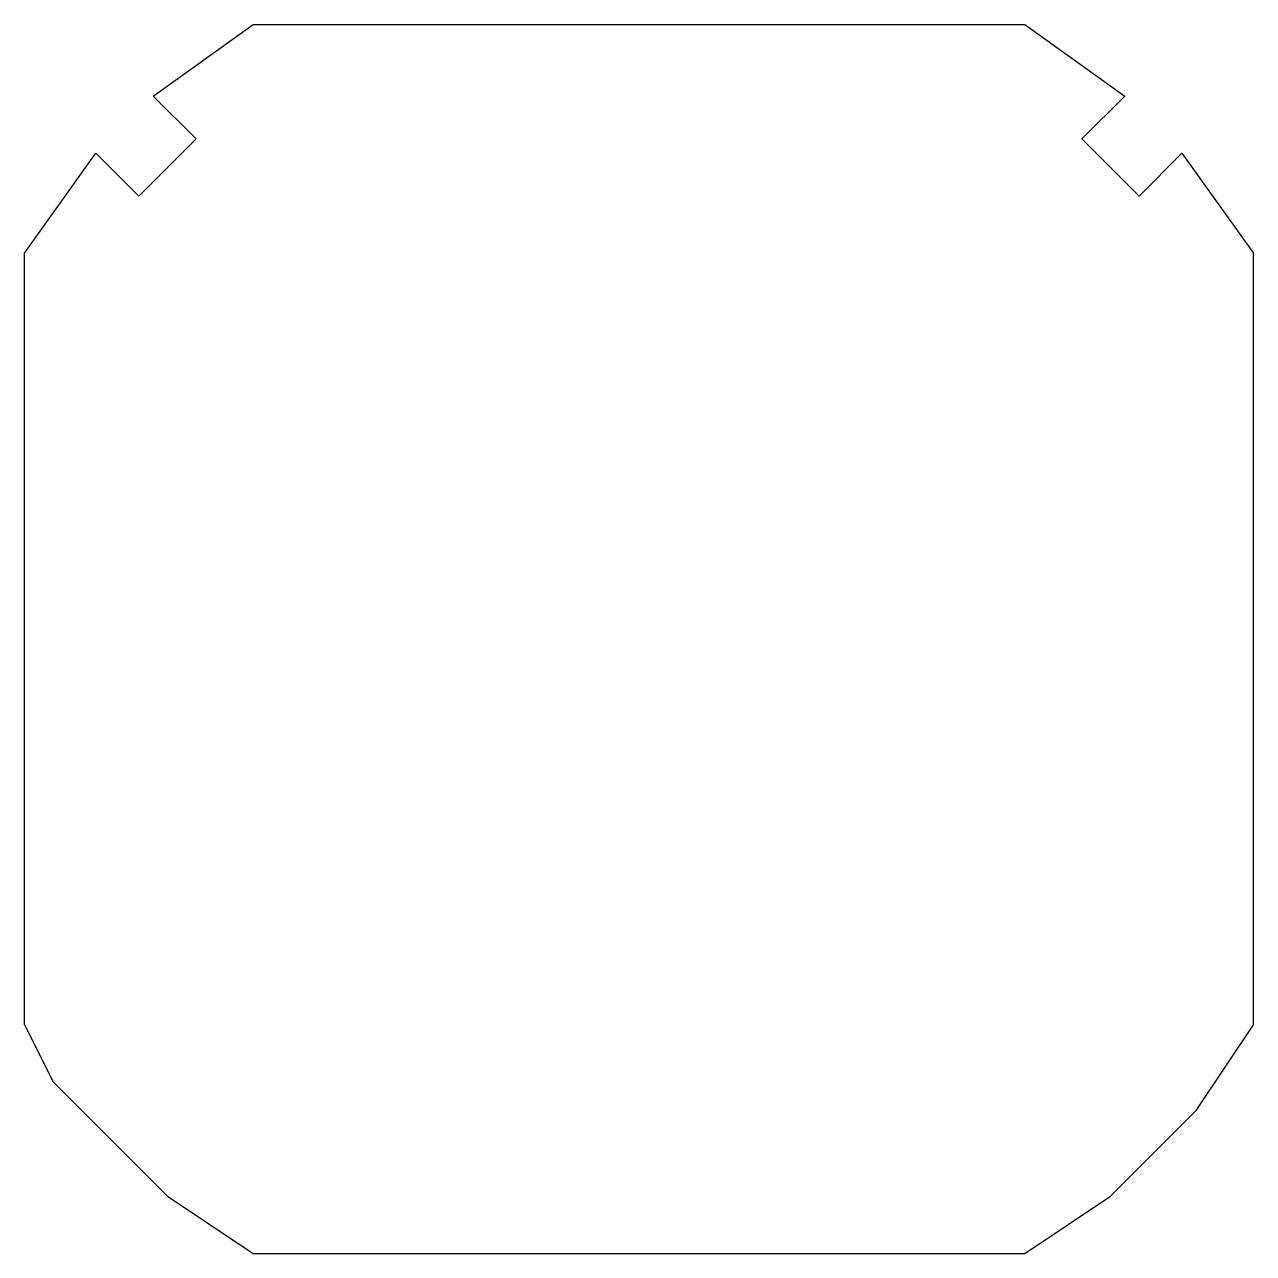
# Model space of a CAD drawing. Header units: millimetres. Extents: x -21.5 to 21.5, y -21.5 to 21.5.
import ezdxf

# ---------------------------------------------------------------- set-up
doc = ezdxf.new("R2010")
doc.units = ezdxf.units.MM
doc.layers.get('0').update_dxf_attribs({"lineweight": 25, "true_color": 0xffffff})

msp = doc.modelspace()

# ---------------------------------------------------------------- linework, layer by layer
at = {"color": 9, "true_color": 0xc2c2c2}
for p, q in [((-16.974, 19), (-13.474, 21.5)), ((-13.474, 21.5), (13.524, 21.5)), ((13.524, 21.5), (17.024, 19)), ((-15.475, 17.499), (-16.974, 19)), ((17.024, 19), (15.525, 17.499)), ((-17.474, 15.5), (-15.475, 17.499)), ((15.525, 17.499), (17.524, 15.5)), ((-21.475, 13.501), (-18.976, 17.001)), ((-18.976, 17.001), (-17.474, 15.5)), ((17.524, 15.5), (19.025, 17.001)), ((19.025, 17.001), (21.525, 13.501)), ((-21.475, -13.499), (-21.475, 13.501)), ((21.525, -13.499), (21.525, 13.501)), ((-21.475, -13.499), (-20.474, -15.5)), ((19.526, -16.499), (21.525, -13.499)), ((-20.474, -15.5), (-16.476, -19.501)), ((16.526, -19.501), (19.526, -16.499)), ((-16.476, -19.501), (-13.474, -21.5)), ((13.524, -21.5), (16.526, -19.501)), ((-13.474, -21.5), (13.524, -21.5))]:
    msp.add_line(p, q, dxfattribs=at)

doc.saveas('drawing.dxf')
